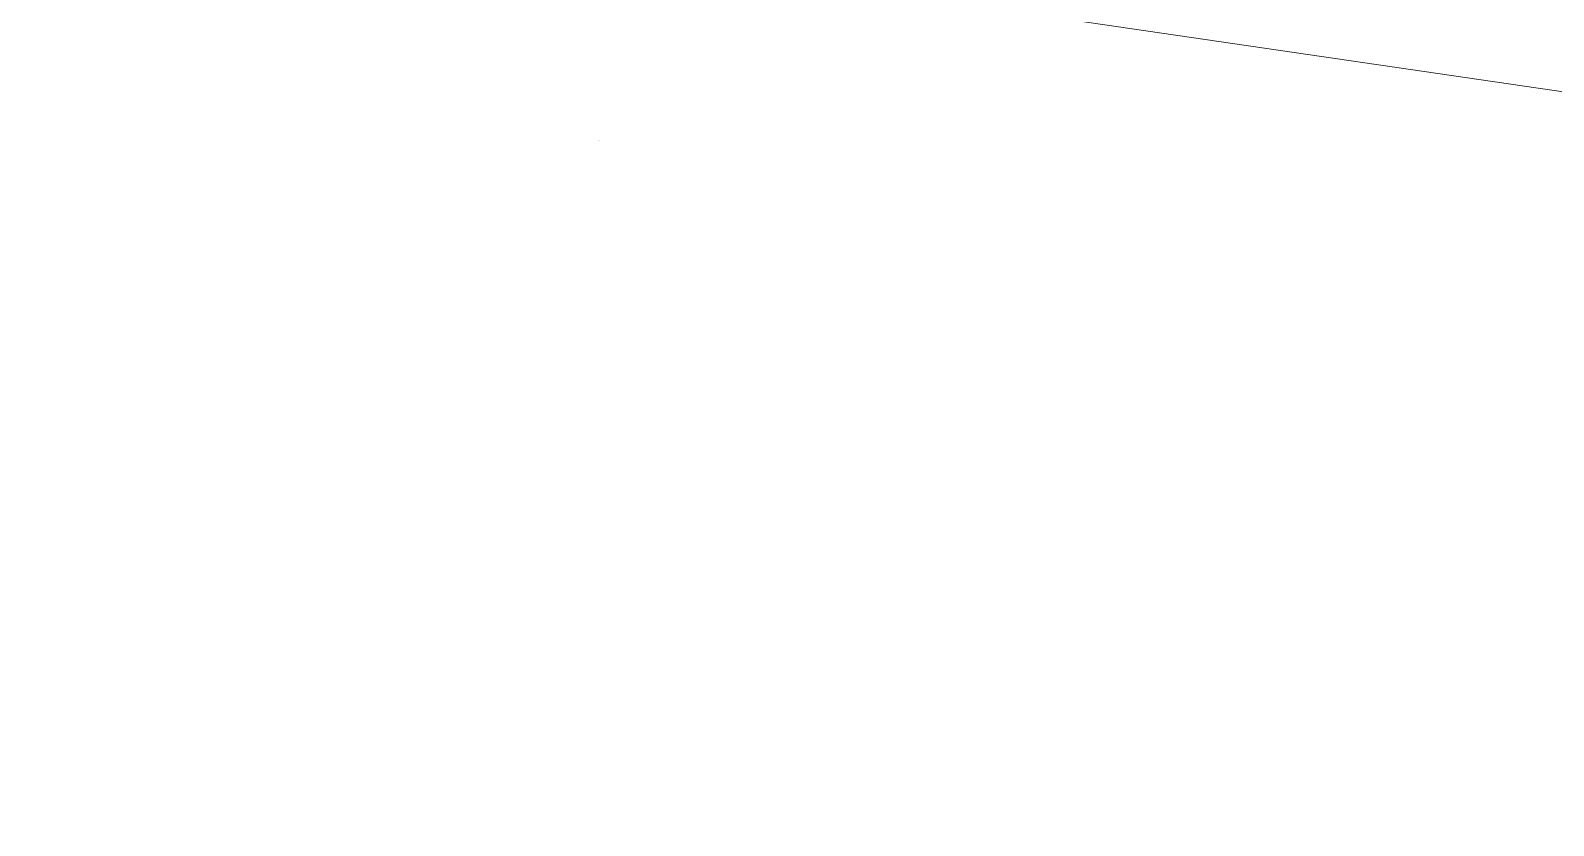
# Model space of a CAD drawing. Header units: inches. Extents: x -414268 to 632271, y -366004 to 318730.
# Drawn here: x -384742 to -154095, y 5192 to 125623 of the extents above; entities that cross this region are included whole.
import ezdxf

# ---------------------------------------------------------------- set-up
doc = ezdxf.new("R2010")
doc.units = ezdxf.units.IN
doc.header["$LTSCALE"] = 1200
doc.header["$MEASUREMENT"] = 0
doc.layers.get('0').update_dxf_attribs({"linetype": 'CONTINUOUS', "lineweight": 0})
for name, color, linetype, lineweight in [('0--车位大样边线', 7, 'CONTINUOUS', 0), ('0--防撞板（黄色）', 7, 'CONTINUOUS', 0), ('0－－车位大样（黄色）', 7, 'CONTINUOUS', 0)]:
    doc.layers.add(name, color=color, linetype=linetype, lineweight=lineweight)

msp = doc.modelspace()

# ---------------------------------------------------------------- hatches: boundary and pattern name
at = {"layer": '0--车位大样边线'}
h = msp.add_hatch(color=256, dxfattribs=at)
edge = h.paths.add_edge_path()
edge.add_line((-298704.8, 108944.7), (-298599.6, 108929.3))
edge.add_line((-298700.3, 108948), (-298603, 108933.8))
edge.add_line((-298593.9, 108968.3), (-298599.6, 108929.3))
edge.add_line((-298597.8, 108968.8), (-298603, 108933.8))
edge.add_line((-298699.1, 108983.6), (-298704.8, 108944.7))
edge.add_line((-298695.2, 108983.1), (-298700.3, 108948))
at = {"layer": '0--防撞板（黄色）'}
h = msp.add_hatch(color=256, dxfattribs=at)
edge = h.paths.add_edge_path()
edge.add_line((-299632, 107553.9), (-299626.3, 107558.4))
edge.add_line((-299631.7, 107556.2), (-299628.4, 107558.8))
edge.add_line((-299626.3, 107558.4), (-299628.4, 107558.8))
h = msp.add_hatch(color=256, dxfattribs=at)
edge = h.paths.add_edge_path()
edge.add_line((-299026.3, 107395.3), (-299009, 107416.1))
edge.add_line((-299030.1, 107393.9), (-299008.5, 107419.9))
edge.add_line((-299008.5, 107419.9), (-299009, 107416.1))
at = {"layer": '0－－车位大样（黄色）'}
h = msp.add_hatch(color=256, dxfattribs=at)
edge = h.paths.add_edge_path()
edge.add_line((-298528.8, 108918.9), (-298423.6, 108903.6))
edge.add_line((-298524.4, 108922.3), (-298427, 108908))
edge.add_line((-298421.8, 108943.1), (-298427, 108908))
edge.add_line((-298417.9, 108942.5), (-298423.6, 108903.6))
edge.add_line((-298519.2, 108957.3), (-298524.4, 108922.3))
edge.add_line((-298523.1, 108957.9), (-298528.8, 108918.9))

# ---------------------------------------------------------------- linework, layer by layer
at = {"color": 5}
msp.add_lwpolyline([(-360113, 318730.5), (632270.7, 173592.9), (607641.9, 5192.1), (-384741.9, 150329.7)], close=True, dxfattribs=at)

doc.saveas('drawing.dxf')
